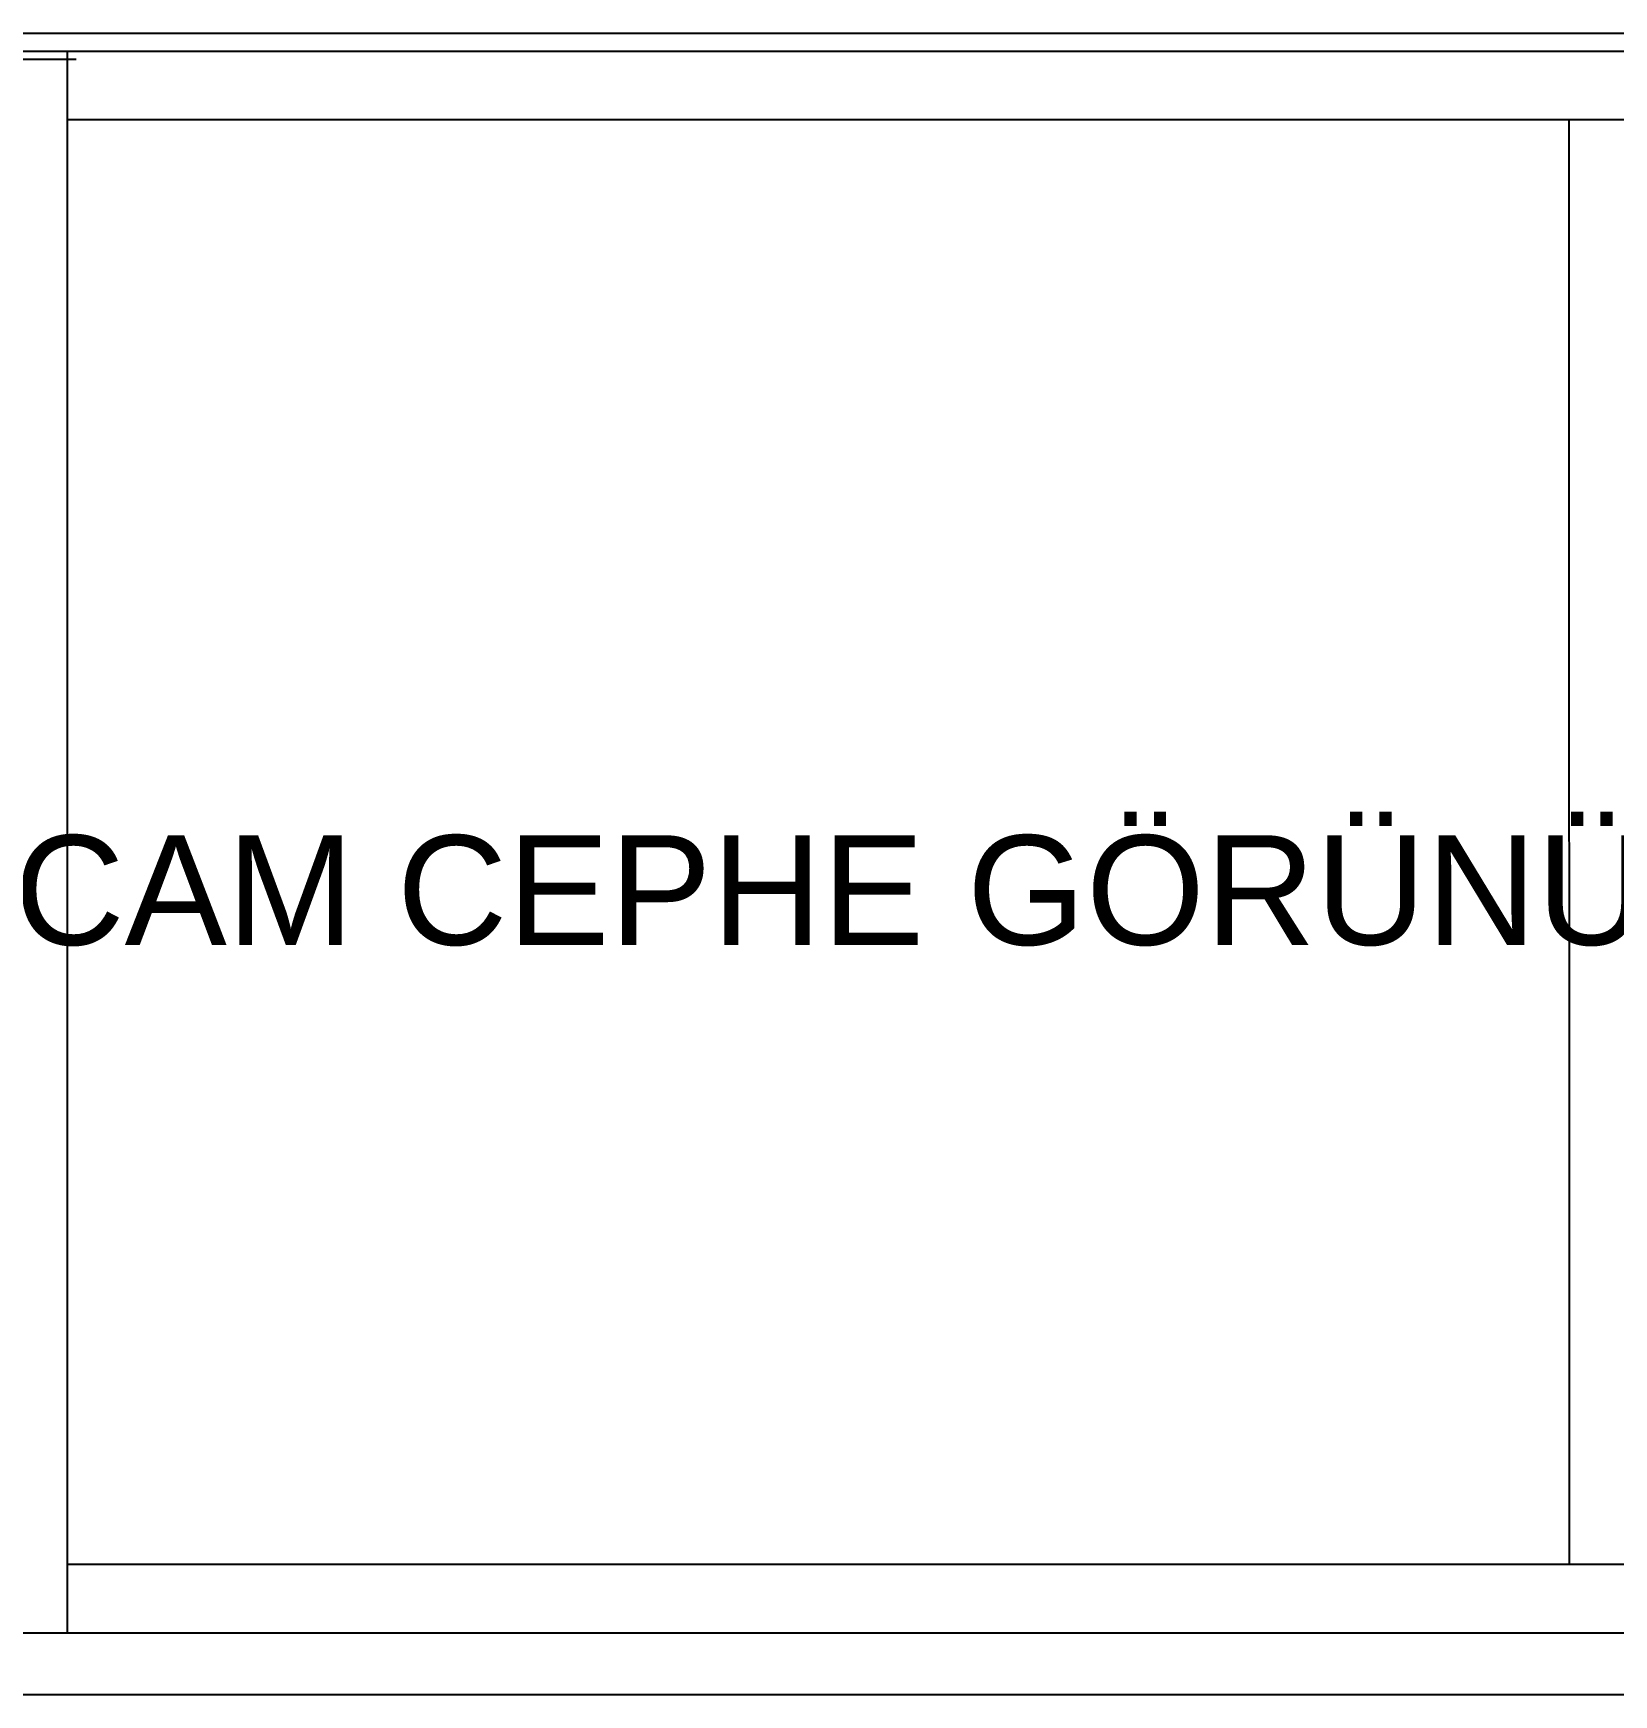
# Model space of a CAD drawing. Header units: inches. Extents: x 21 to 32698, y 13 to 3712.
# Drawn here: x 10877.5 to 10992.9, y 1232.7 to 1354 of the extents above; entities that cross this region are included whole.
import ezdxf

# ---------------------------------------------------------------- set-up
doc = ezdxf.new("R2010")
doc.units = ezdxf.units.IN
doc.header["$MEASUREMENT"] = 0
for name, color, linetype, lineweight in [('Z_MİM_-KM-Gor-09', 8, 'Continuous', 25), ('Z_MİM_-KM-Gor-15', 8, 'Continuous', 25), ('Z_MİM_-KM-TEXT-DETL', 8, 'Continuous', 25), ('Z_MİM_00', 8, 'Continuous', 25)]:
    doc.layers.add(name, color=color, linetype=linetype, lineweight=lineweight)
doc.styles.get("Standard").update_dxf_attribs({"font": 'arial.ttf'})

# ---------------------------------------------------------------- blocks, each defined once
blk = doc.blocks.new('A$C08B359C0')
at = {"layer": 'Z_MİM_-KM-Gor-09'}
blk.add_line((-675, -0.23, 0), (-436.07, -0.23, 0), dxfattribs=at)
at = {"layer": 'Z_MİM_-KM-Gor-15'}
for p, q in [((-441.71, 0.36, 0), (-207.98, 0.36)), ((-436.71, -115.12, 0), (-436.71, 0.36, 0)), ((-436.71, -4.64, 0), (-212.98, -4.64)), ((-327.13, -4.64, 0), (-327.1, -110.12, 0)), ((-327.1, -110.12, 0), (-436.71, -110.12, 0)), ((-212.98, -110.12), (-327.1, -110.12, 0)), ((-327.1, -115.12, 0), (-441.71, -115.12, 0)), ((-207.98, -115.12), (-327.1, -115.12, 0)), ((-327.1, -119.62, 0), (-443.66, -119.62, 0)), ((-206.05, -119.62), (-327.1, -119.62, 0))]:
    blk.add_line(p, q, dxfattribs=at)
at = {"layer": 'Z_MİM_-KM-Gor-15', "elevation": 0}
blk.add_lwpolyline([(-443.02, -119.62), (-443.02, 1.66), (-206.68, 1.67), (-206.68, -119.62)], dxfattribs=at)
at = {"layer": 'Z_MİM_-KM-TEXT-DETL', "color": 7, "insert": (-481.59, -56.88), "char_height": 8, "attachment_point": 1}
blk.add_mtext_dynamic_manual_height_columns('EĞİMLİ CAM CEPHE GÖRÜNÜŞÜ', width=10924.7166, gutter_width=125, heights=[754.09], dxfattribs=at)

msp = doc.modelspace()

# ---------------------------------------------------------------- block references
at = {"layer": 'Z_MİM_00'}
msp.add_blockref('A$C08B359C0', (11316.76, 1352.32), dxfattribs=at)

doc.saveas('drawing.dxf')
